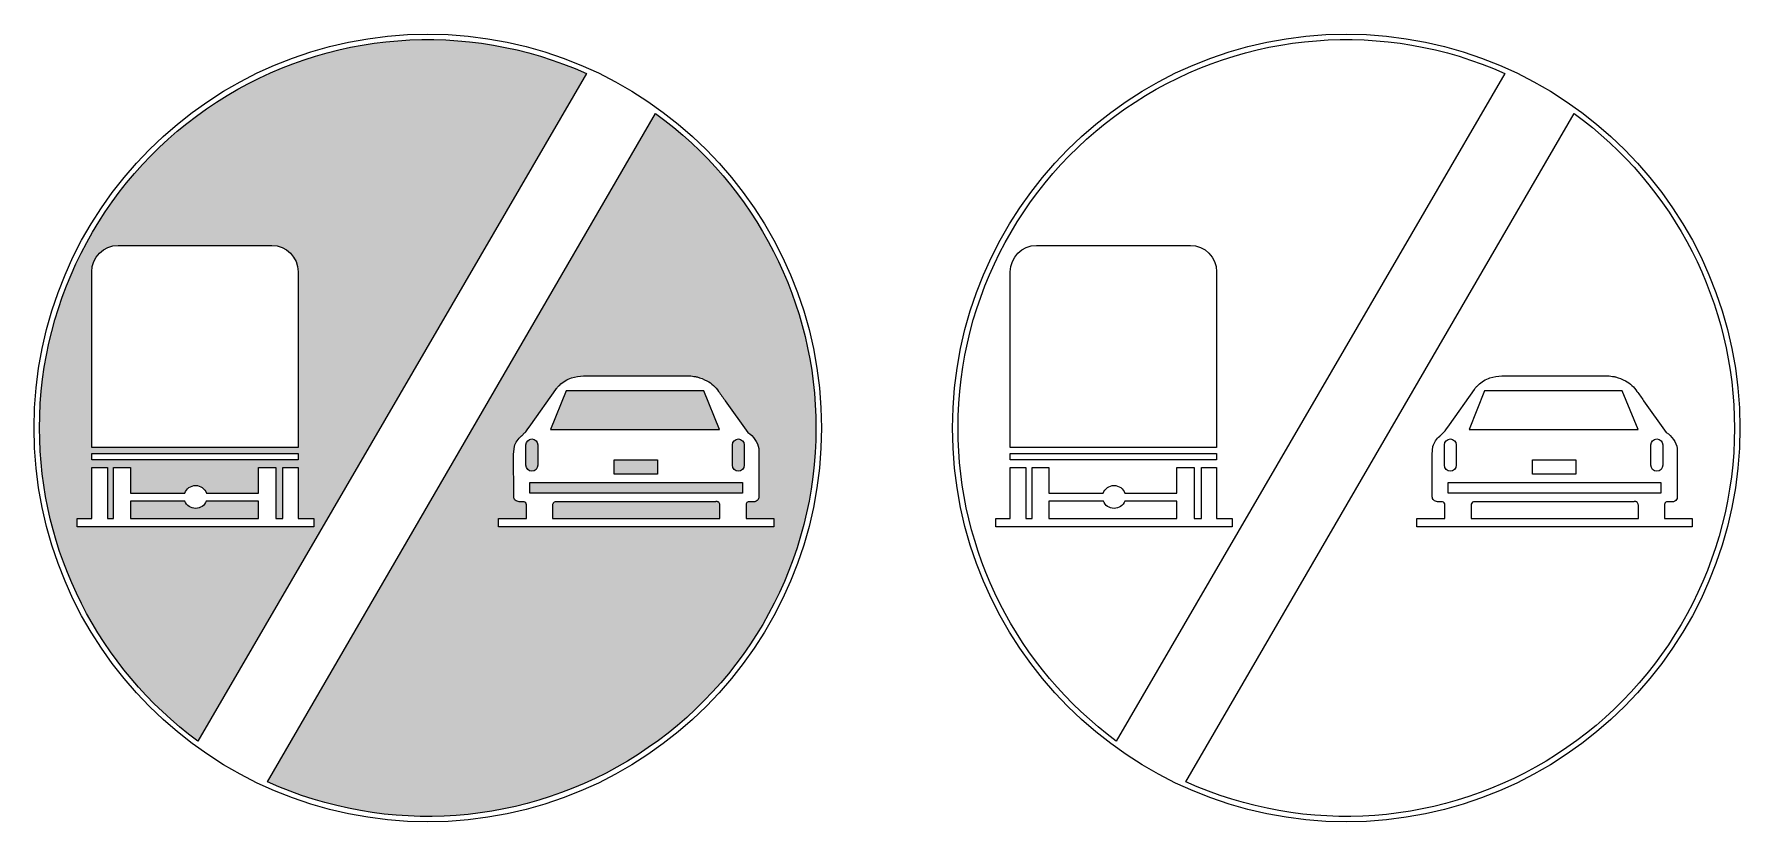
# Model space of a CAD drawing. Extents: x -36 to 1264, y 0 to 600.
import ezdxf

# ---------------------------------------------------------------- set-up
doc = ezdxf.new("R2010")
doc.units = 0
doc.header["$MEASUREMENT"] = 0

msp = doc.modelspace()

# ---------------------------------------------------------------- hatches: boundary and pattern name
h = msp.add_hatch(color=7)
edge = h.paths.add_edge_path()
edge.add_arc((264.4872123728996, 300.2534369175489), 295.8742123732223, 180.0000846086969, 233.6853945123261, ccw=False)
edge.add_arc((264.4892495031193, 300.2518171431821), 295.8762495054838, 65.88398985724399, 179.9997709424006, ccw=False)
edge.add_line((385.38, 570.304), (89.26499999999987, 61.84469999999999))
edge = h.paths.add_edge_path()
edge.add_arc((264.4877997287734, 300.2587761036278), 295.8722003276077, -0.0011185449649246948, 54.07108709391008, ccw=False)
edge.add_arc((264.4866841529555, 300.2519140540018), 295.8733158490372, -114.3989594844914, 0.00021029311920983673, ccw=False)
edge.add_line((142.2649999999999, 30.8027), (438.0999999999998, 539.84))
edge = h.paths.add_edge_path(flags=16)
edge.add_line((8.461999999999875, 285.489), (8.441999999999894, 419.3219999999999))
edge.add_arc((28.44617183292878, 419.3078289010297), 20.00417685238239, 90.04345502861997, 179.9594112651592, ccw=False)
edge.add_line((28.43099999999993, 439.312), (145.6829999999999, 439.314))
edge.add_arc((145.6660981905636, 419.3100997816198), 20.00390735876557, 0.04267764745367231, 89.95158933478899, ccw=False)
edge.add_line((165.6699999999998, 419.325), (165.6539999999999, 285.489))
edge.add_line((165.6539999999999, 285.489), (8.461999999999875, 285.489))
h.paths.add_polyline_path([(8.461999999999875, 276.117), (8.461999999999875, 280.803), (165.6539999999999, 280.803), (165.6539999999999, 276.117)], flags=16)
edge = h.paths.add_edge_path(flags=16)
edge.add_line((135.4089999999999, 250.557), (135.4089999999999, 270.152))
edge.add_line((135.4089999999999, 270.152), (148.6149999999999, 270.152))
edge.add_line((148.6149999999999, 270.152), (148.6149999999999, 231.247))
edge.add_line((148.6149999999999, 231.247), (154.1529999999999, 231.247))
edge.add_line((154.1529999999999, 231.247), (154.1529999999999, 270.152))
edge.add_line((154.1529999999999, 270.152), (165.6539999999999, 270.152))
edge.add_line((165.6539999999999, 270.152), (165.6539999999999, 231.247))
edge.add_line((165.6539999999999, 231.247), (177.583, 231.247))
edge.add_line((177.583, 231.247), (177.583, 224.997))
edge.add_line((177.583, 224.997), (-2.615000000000123, 224.997))
edge.add_line((-2.615000000000123, 224.997), (-2.615000000000123, 231.247))
edge.add_line((-2.615000000000123, 231.247), (8.461999999999875, 231.247))
edge.add_line((8.461999999999875, 231.247), (8.461999999999875, 270.152))
edge.add_line((8.461999999999875, 270.152), (20.38899999999978, 270.152))
edge.add_line((20.38899999999978, 270.152), (20.38899999999978, 231.247))
edge.add_line((20.38899999999978, 231.247), (25.07499999999993, 231.247))
edge.add_line((25.07499999999993, 231.247), (25.07499999999993, 270.152))
edge.add_line((25.07499999999993, 270.152), (37.8549999999999, 270.152))
edge.add_line((37.8549999999999, 270.152), (37.8549999999999, 250.557))
edge.add_line((37.8549999999999, 250.557), (79.25899999999979, 250.557))
edge.add_arc((87.54299999999984, 247.7359956700126), 8.751155433987492, 18.80558244174358, 161.1944175582564, ccw=False)
edge.add_line((95.82699999999988, 250.557), (135.4089999999999, 250.557))
edge = h.paths.add_edge_path(flags=0)
edge.add_line((135.4089999999999, 244.593), (95.70999999999992, 244.593))
edge.add_arc((87.54299999999995, 247.7362958772434), 8.751011254243432, 201.0506008145744, 338.94939918542553, ccw=False)
edge.add_line((79.37599999999998, 244.593), (37.8549999999999, 244.593))
edge.add_line((37.8549999999999, 244.593), (37.8549999999999, 231.247))
edge.add_line((37.8549999999999, 231.247), (135.4089999999999, 231.247))
edge.add_line((135.4089999999999, 231.247), (135.4089999999999, 244.593))
edge = h.paths.add_edge_path(flags=16)
edge.add_line((339.64, 231.247), (339.65, 240.243))
edge.add_line((339.65, 240.243), (339.67, 241.369))
edge.add_arc((311.7712574494594, 240.9188956289251), 27.90237319380208, 0.9243012856398396, 2.358226340230381)
edge.add_arc((337.9697537147883, 241.9588461345266), 1.68372350389972, 3.682926194968499, 13.04884605317344)
edge.add_arc((338.4860874593781, 242.0941116766507), 1.150282439177247, 12.29200695440044, 23.62032335082596)
edge.add_arc((337.2034833991383, 241.5255349034355), 2.553254435254402, 23.77820505915948, 91.42473294587492)
edge.add_arc((334.8789645835295, 380.8720955541203), 136.8127803226889, 269.7156554770075, 270.946941391258, ccw=False)
edge.add_line((334.1999999999999, 244.061), (334.1099999999998, 244.061))
edge.add_arc((334.5784075759767, 249.1944454761411), 5.154771392966587, 228.1614448970318, 264.7864130364036, ccw=False)
edge.add_arc((333.3201305410697, 247.8051707915152), 3.280427933255362, 180.7715080055657, 228.3493327582611, ccw=False)
edge.add_line((330.0399999999998, 247.761), (329.9299999999999, 280.238))
edge.add_line((329.9299999999999, 280.238), (329.9299999999999, 280.435))
edge.add_line((329.9299999999999, 280.435), (330.5399999999998, 286.123))
edge.add_line((330.5399999999998, 286.123), (330.5599999999998, 286.279))
edge.add_arc((346.317445729821, 281.3075353031056), 16.5230916344589, 129.5335642437965, 162.4895457015896, ccw=False)
edge.add_arc((335.0085021646462, 295.075964795392), 1.294998708556271, 307.6760209618071, 322.799459956779)
edge.add_line((336.0399999999998, 294.293), (336.0699999999998, 294.339))
edge.add_line((336.0699999999998, 294.339), (338.2899999999998, 296.447))
edge.add_arc((384.785046320243, 253.0333348768497), 63.61238599318997, 135.8008423877005, 136.9628916783508, ccw=False)
edge.add_arc((331.6925535056889, 304.2799141999986), 10.18120190076363, 317.3426094492116, 327.4028051691868)
edge.add_line((340.2699999999999, 298.795), (343.0799999999998, 302.771))
edge.add_line((343.0799999999998, 302.771), (362.17, 329.648))
edge.add_arc((386.664263689695, 313.3453420435789), 29.42355536206278, 143.5390957794436, 146.3534375887736, ccw=False)
edge.add_arc((371.2559129654721, 324.4463708882124), 10.43664638610204, 128.8441852184471, 142.2837786416652, ccw=False)
edge.add_arc((362.7315058699959, 335.0826358690505), 3.194162906648439, 308.2730094209133, 311.7875091229071)
edge.add_arc((361.5462948779859, 336.4531642033677), 5.005934262921899, 311.4491723015806, 314.2597789886353)
edge.add_arc((381.5299093215485, 316.4142569782406), 23.29469400655429, 108.75539067284839, 135.0629006002267, ccw=False)
edge.add_arc((385.2317515913455, 296.845645784631), 43.10462468164824, 92.79481063100218, 105.0487940966162, ccw=False)
edge.add_line((383.13, 339.899), (463.65, 339.899))
edge.add_arc((463.9148768442221, 319.4171866589465), 20.48352600214042, 76.72042536878428, 90.74092459714637, ccw=False)
edge.add_arc((461.6866583925948, 307.3244883952608), 32.77036437789312, 75.8459321556316, 77.78541903833099, ccw=False)
edge.add_arc((462.5487140112374, 309.8041444507036), 30.15606147457442, 60.714294113950814, 76.28204619302659, ccw=False)
edge.add_arc((466.9937954355531, 316.1113750272235), 22.49450778137191, 32.00105711308112, 62.731214357027795, ccw=False)
edge.add_arc((393.7032596862353, 255.6007362319215), 117.3793111550386, 33.882080946787426, 38.10249222025669, ccw=False)
edge.add_line((491.15, 321.038), (508.38, 296.783))
edge.add_arc((499.1406440655859, 281.4742845824626), 17.88078482108486, 9.995931916842721, 58.887520340441995, ccw=False)
edge.add_line((516.7499999999999, 284.578), (516.7599999999999, 284.475))
edge.add_line((516.7599999999999, 284.475), (516.7499999999999, 247.788))
edge.add_arc((512.8669219142545, 247.6568573781971), 3.885291984812668, -16.090928715378027, 1.9343066828558904, ccw=False)
edge.add_arc((513.1108552962007, 247.6522217926015), 3.650176754155691, 282.16421956589926, 342.91769245389634, ccw=False)
edge.add_arc((513.4225146752918, 246.1926546106044), 2.157711076383138, 275.25136712145013, 282.24095740364356, ccw=False)
edge.add_arc((513.2555763730436, 247.9353982020411), 3.908424816563881, 270.2114444730254, 275.35006046195264, ccw=False)
edge.add_line((513.2699999999999, 244.027), (509.1999999999999, 244.02))
edge.add_arc((509.2157731050525, 229.840437832491), 14.17957094037386, 90.06373482946051, 91.8015443949545)
edge.add_arc((508.814637027167, 242.8660051581778), 1.147863071695037, 92.22862669690916, 98.24632543672054)
edge.add_arc((508.884919335003, 242.2907312256246), 1.727318127071753, 97.81658526880658, 170.7629309770734)
edge.add_line((507.1799999999999, 242.568), (507.16, 242.316))
edge.add_line((507.16, 242.316), (507.16, 231.247))
edge.add_line((507.16, 231.247), (528.2199999999999, 231.247))
edge.add_line((528.2199999999999, 231.247), (528.2199999999999, 224.997))
edge.add_line((528.2199999999999, 224.997), (318.3799999999999, 224.997))
edge.add_line((318.3799999999999, 224.997), (318.3799999999999, 231.247))
edge.add_line((318.3799999999999, 231.247), (339.64, 231.247))
h.paths.add_polyline_path([(369.8699999999998, 328.653), (358.0699999999998, 299.223), (486.89, 299.223), (474.88, 328.653)], flags=0)
edge = h.paths.add_edge_path(flags=16)
edge.add_arc((343.8330043355045, 271.8320043297445), 4.513005329746946, 179.9619678545637, 269.9618578431011, ccw=False)
edge.add_line((339.3199999999998, 271.835), (339.3199999999998, 287.373))
edge.add_arc((343.8330043355045, 287.3759956702555), 4.513005329746925, 90.03814215689891, 180.0380321454363, ccw=False)
edge.add_arc((343.8319956644951, 287.3709956606552), 4.518004780100997, 0.025418341618888007, 90.02530833015669, ccw=False)
edge.add_line((348.3499999999998, 287.373), (348.3499999999998, 271.835))
edge.add_arc((343.8319956644951, 271.8370043393448), 4.518004780100956, 269.97469166984325, 359.9745816583811, ccw=False)
h.paths.add_polyline_path([(406.5199999999999, 264.971), (406.5199999999999, 276.117), (439.5799999999998, 276.117), (439.5799999999998, 264.971)], flags=0)
h.paths.add_polyline_path([(342.1899999999999, 250.503), (342.1899999999999, 258.81), (504.2999999999998, 258.81), (504.2999999999998, 250.503)], flags=0)
edge = h.paths.add_edge_path(flags=16)
edge.add_line((487.13, 231.247), (487.14, 240.902))
edge.add_arc((472.4856988428659, 240.4809428389932), 14.66034895685697, 1.645807767625465, 6.210806683184922)
edge.add_line((487.0599999999998, 242.067), (487.0199999999999, 242.26))
edge.add_arc((483.6942364601729, 241.5063178008135), 3.410093837449743, 12.76866114817607, 32.50876829879932)
edge.add_arc((485.1409938703155, 242.4460303453631), 1.685067750204042, 32.00079356439526, 64.74214625859915)
edge.add_arc((485.0461375468164, 242.3274369134175), 1.83313545219801, 63.64235642171994, 81.40809506576745)
edge.add_arc((484.90469959657, 240.6476191166531), 3.516987156566769, 83.21845428267042, 88.93611993629753)
edge.add_arc((484.5889106983846, 236.5332511130745), 7.640259002882107, 87.14095128985257, 94.49595963352547)
edge.add_line((483.9899999999999, 244.15), (483.8299999999998, 244.139))
edge.add_line((483.8299999999998, 244.139), (363.9499999999999, 244.021))
edge.add_line((363.9499999999999, 244.021), (362.38, 244.046))
edge.add_arc((362.0790654627466, 241.613156191525), 2.451385443406875, 82.94852512308925, 163.3875243890615)
edge.add_arc((361.1873509284742, 241.8882395638375), 1.518269962070685, 163.7144447657259, 173.1243168698397)
edge.add_arc((362.5698273032477, 241.7294053893462), 2.909829295921459, 173.2781379330491, 180.0670535835034)
edge.add_line((359.66, 241.726), (359.63, 231.247))
edge.add_line((359.63, 231.247), (487.13, 231.247))
edge = h.paths.add_edge_path(flags=0)
edge.add_arc((501.1880043355046, 271.8370043393448), 4.518004780100941, 180.0254183416189, 270.02530833015675, ccw=False)
edge.add_line((496.67, 271.835), (496.67, 287.373))
edge.add_arc((501.1880043355046, 287.3709956606552), 4.518004780100956, 89.97469166984331, 179.9745816583811, ccw=False)
edge.add_arc((501.1869956644953, 287.3759956702555), 4.513005329747003, -0.03803214543637523, 89.96185784310097, ccw=False)
edge.add_line((505.6999999999999, 287.373), (505.6999999999999, 271.835))
edge.add_arc((501.1869956644953, 271.8320043297445), 4.513005329746925, -89.96185784310109, 0.03803214543631839, ccw=False)

# ---------------------------------------------------------------- linework, layer by layer
for points in [[(-35.51200000000006, 300.253, -1), (564.4899999999999, 300.253, -1)], [(664.488, 300.253, -1), (1264.49, 300.253, -1)], [(89.26499999999987, 61.8447, -0.238627), (-31.38700000000006, 300.253, -0.54361), (385.38, 570.304)], [(789.265, 61.8447, -0.238627), (668.613, 300.253, -0.54361), (1085.38, 570.304)], [(438.0999999999998, 539.84, -0.240412), (560.3599999999998, 300.253, -0.5452130000000001), (142.2649999999999, 30.8027)], [(1138.1, 539.84, -0.240412), (1260.36, 300.253, -0.5452130000000001), (842.265, 30.8027)], [(8.461999999999875, 285.489), (8.441999999999894, 419.3219999999999, -0.413784), (28.43099999999993, 439.312), (145.6829999999999, 439.314, -0.4137479999999999), (165.6699999999998, 419.325), (165.6539999999999, 285.489)], [(708.462, 285.489), (708.442, 419.3219999999999, -0.413784), (728.431, 439.312), (845.683, 439.314, -0.4137479999999999), (865.67, 419.325), (865.654, 285.489)], [(339.64, 231.247), (339.65, 240.243), (339.67, 241.369, 0.00625676), (339.65, 242.067, 0.0408893), (339.6099999999998, 242.339, 0.0494694), (339.5399999999998, 242.555, 0.304045), (337.14, 244.078, -0.00537255), (334.1999999999999, 244.061), (334.1099999999998, 244.061, -0.161181), (331.14, 245.354, -0.210632), (330.0399999999998, 247.761), (329.9299999999999, 280.238), (329.9299999999999, 280.435), (330.5399999999998, 286.123), (330.5599999999998, 286.279, -0.144797), (335.7999999999998, 294.051, 0.06608439999999999), (336.0399999999998, 294.293), (336.0699999999998, 294.339), (338.2899999999998, 296.447, -0.00507044), (339.1799999999999, 297.381, 0.0439241), (340.2699999999999, 298.795), (343.0799999999998, 302.771), (362.17, 329.648, -0.0122805), (362.9999999999999, 330.831, -0.0587086), (364.7099999999999, 332.575, 0.0153361), (364.8599999999998, 332.701, 0.0122642), (365.0399999999998, 332.8680000000001, -0.115295), (374.0399999999998, 338.472, -0.0535191), (383.13, 339.899), (463.65, 339.899, -0.0612524), (468.6199999999998, 339.353, -0.00846281), (469.6999999999999, 339.1, -0.0680318), (477.2999999999998, 336.106, -0.134895), (486.0699999999998, 328.032, -0.0184171), (491.15, 321.038), (508.38, 296.783, -0.216626), (516.7499999999999, 284.578), (516.7599999999999, 284.475), (516.7499999999999, 247.788, -0.0788125), (516.5999999999998, 246.58, -0.271476), (513.88, 244.084, -0.0305073), (513.6199999999998, 244.044, -0.0224252), (513.2699999999999, 244.027), (509.1999999999999, 244.02, 0.00758277), (508.7699999999999, 244.013, 0.0262632), (508.65, 244.002, 0.329491), (507.1799999999999, 242.568), (507.16, 242.316), (507.16, 231.247), (528.2199999999999, 231.247), (528.2199999999999, 224.997), (318.3799999999999, 224.997), (318.3799999999999, 231.247)], [(1039.64, 231.247), (1039.65, 240.243), (1039.67, 241.369, 0.00625676), (1039.65, 242.067, 0.0408893), (1039.61, 242.339, 0.0494694), (1039.54, 242.555, 0.304045), (1037.14, 244.078, -0.00537255), (1034.2, 244.061), (1034.11, 244.061, -0.161181), (1031.14, 245.354, -0.210632), (1030.04, 247.761), (1029.93, 280.238), (1029.93, 280.435), (1030.54, 286.123), (1030.56, 286.279, -0.144797), (1035.8, 294.051, 0.06608439999999999), (1036.04, 294.293), (1036.07, 294.339), (1038.29, 296.447, -0.00507044), (1039.18, 297.381, 0.0439241), (1040.27, 298.795), (1043.08, 302.771), (1062.17, 329.648, -0.0122805), (1063, 330.831, -0.0587086), (1064.71, 332.575, 0.0153361), (1064.86, 332.701, 0.0122642), (1065.04, 332.8680000000001, -0.115295), (1074.04, 338.472, -0.0535191), (1083.13, 339.899), (1163.65, 339.899, -0.0612524), (1168.62, 339.353, -0.00846281), (1169.7, 339.1, -0.0680318), (1177.3, 336.106, -0.134895), (1186.07, 328.032, -0.0184171), (1191.15, 321.038), (1208.38, 296.783, -0.216626), (1216.75, 284.578), (1216.76, 284.475), (1216.75, 247.788, -0.0788125), (1216.6, 246.58, -0.271476), (1213.88, 244.084, -0.0305073), (1213.62, 244.044, -0.0224252), (1213.27, 244.027), (1209.2, 244.02, 0.00758277), (1208.77, 244.013, 0.0262632), (1208.65, 244.002, 0.329491), (1207.18, 242.568), (1207.16, 242.316), (1207.16, 231.247), (1228.22, 231.247), (1228.22, 224.997), (1018.38, 224.997), (1018.38, 231.247)], [(343.8299999999998, 267.319, -0.414213), (339.3199999999998, 271.835), (339.3199999999998, 287.373, -0.414213), (343.8299999999998, 291.889, -0.414213), (348.3499999999998, 287.373), (348.3499999999998, 271.835, -0.414213)], [(501.1899999999999, 267.319, -0.414213), (496.67, 271.835), (496.67, 287.373, -0.414213), (501.1899999999999, 291.889, -0.414213), (505.6999999999999, 287.373), (505.6999999999999, 271.835, -0.414213)], [(1043.83, 267.319, -0.414213), (1039.32, 271.835), (1039.32, 287.373, -0.414213), (1043.83, 291.889, -0.414213), (1048.35, 287.373), (1048.35, 271.835, -0.414213)], [(1201.19, 267.319, -0.414213), (1196.67, 271.835), (1196.67, 287.373, -0.414213), (1201.19, 291.889, -0.414213), (1205.7, 287.373), (1205.7, 271.835, -0.414213)], [(135.4089999999999, 250.557), (135.4089999999999, 270.152), (148.6149999999999, 270.152), (148.6149999999999, 231.247), (154.1529999999999, 231.247), (154.1529999999999, 270.152), (165.6539999999999, 270.152), (165.6539999999999, 231.247), (177.583, 231.247), (177.583, 224.997), (-2.615000000000123, 224.997), (-2.615000000000123, 231.247), (8.461999999999875, 231.247), (8.461999999999875, 270.152), (20.38899999999978, 270.152), (20.38899999999978, 231.247), (25.07499999999993, 231.247), (25.07499999999993, 270.152), (37.8549999999999, 270.152), (37.8549999999999, 250.557), (79.25899999999979, 250.557, -0.715856), (95.82699999999988, 250.557)], [(835.409, 250.557), (835.409, 270.152), (848.615, 270.152), (848.615, 231.247), (854.153, 231.247), (854.153, 270.152), (865.654, 270.152), (865.654, 231.247), (877.5830000000001, 231.247), (877.5830000000001, 224.997), (697.385, 224.997), (697.385, 231.247), (708.462, 231.247), (708.462, 270.152), (720.3889999999999, 270.152), (720.3889999999999, 231.247), (725.075, 231.247), (725.075, 270.152), (737.855, 270.152), (737.855, 250.557), (779.2589999999999, 250.557, -0.715856), (795.827, 250.557)], [(135.4089999999999, 244.593), (95.70999999999992, 244.593, -0.686631), (79.37599999999998, 244.593), (37.8549999999999, 244.593), (37.8549999999999, 231.247), (135.4089999999999, 231.247)], [(487.13, 231.247), (487.14, 240.902, 0.0199212), (487.0599999999998, 242.067), (487.0199999999999, 242.26, 0.0863461), (486.5699999999998, 243.339, 0.143841), (485.8599999999998, 243.97, 0.0776733), (485.3199999999998, 244.14, 0.0249532), (484.9699999999999, 244.164, 0.0321033), (483.9899999999999, 244.15), (483.8299999999998, 244.139), (363.9499999999999, 244.021), (362.38, 244.046, 0.366141), (359.7299999999999, 242.314, 0.0410814), (359.6799999999999, 242.07, 0.0296309), (359.66, 241.726), (359.63, 231.247)], [(835.409, 244.593), (795.71, 244.593, -0.686631), (779.3760000000001, 244.593), (737.855, 244.593), (737.855, 231.247), (835.409, 231.247)], [(1187.13, 231.247), (1187.14, 240.902, 0.0199212), (1187.06, 242.067), (1187.02, 242.26, 0.0863461), (1186.57, 243.339, 0.143841), (1185.86, 243.97, 0.0776733), (1185.32, 244.14, 0.0249532), (1184.97, 244.164, 0.0321033), (1183.99, 244.15), (1183.83, 244.139), (1063.95, 244.021), (1062.38, 244.046, 0.366141), (1059.73, 242.314, 0.0410814), (1059.68, 242.07, 0.0296309), (1059.66, 241.726), (1059.63, 231.247)]]:
    msp.add_lwpolyline(points, format="xyb", close=True)
for points in [[(369.8699999999998, 328.653), (358.0699999999998, 299.223), (486.89, 299.223), (474.88, 328.653)], [(1069.87, 328.653), (1058.07, 299.223), (1186.89, 299.223), (1174.88, 328.653)], [(8.461999999999875, 276.117), (8.461999999999875, 280.803), (165.6539999999999, 280.803), (165.6539999999999, 276.117)], [(406.5199999999999, 264.971), (406.5199999999999, 276.117), (439.5799999999998, 276.117), (439.5799999999998, 264.971)], [(708.462, 276.117), (708.462, 280.803), (865.654, 280.803), (865.654, 276.117)], [(1106.52, 264.971), (1106.52, 276.117), (1139.58, 276.117), (1139.58, 264.971)], [(342.1899999999999, 250.503), (342.1899999999999, 258.81), (504.2999999999998, 258.81), (504.2999999999998, 250.503)], [(1042.19, 250.503), (1042.19, 258.81), (1204.3, 258.81), (1204.3, 250.503)]]:
    msp.add_lwpolyline(points, close=True)

doc.saveas('drawing.dxf')
